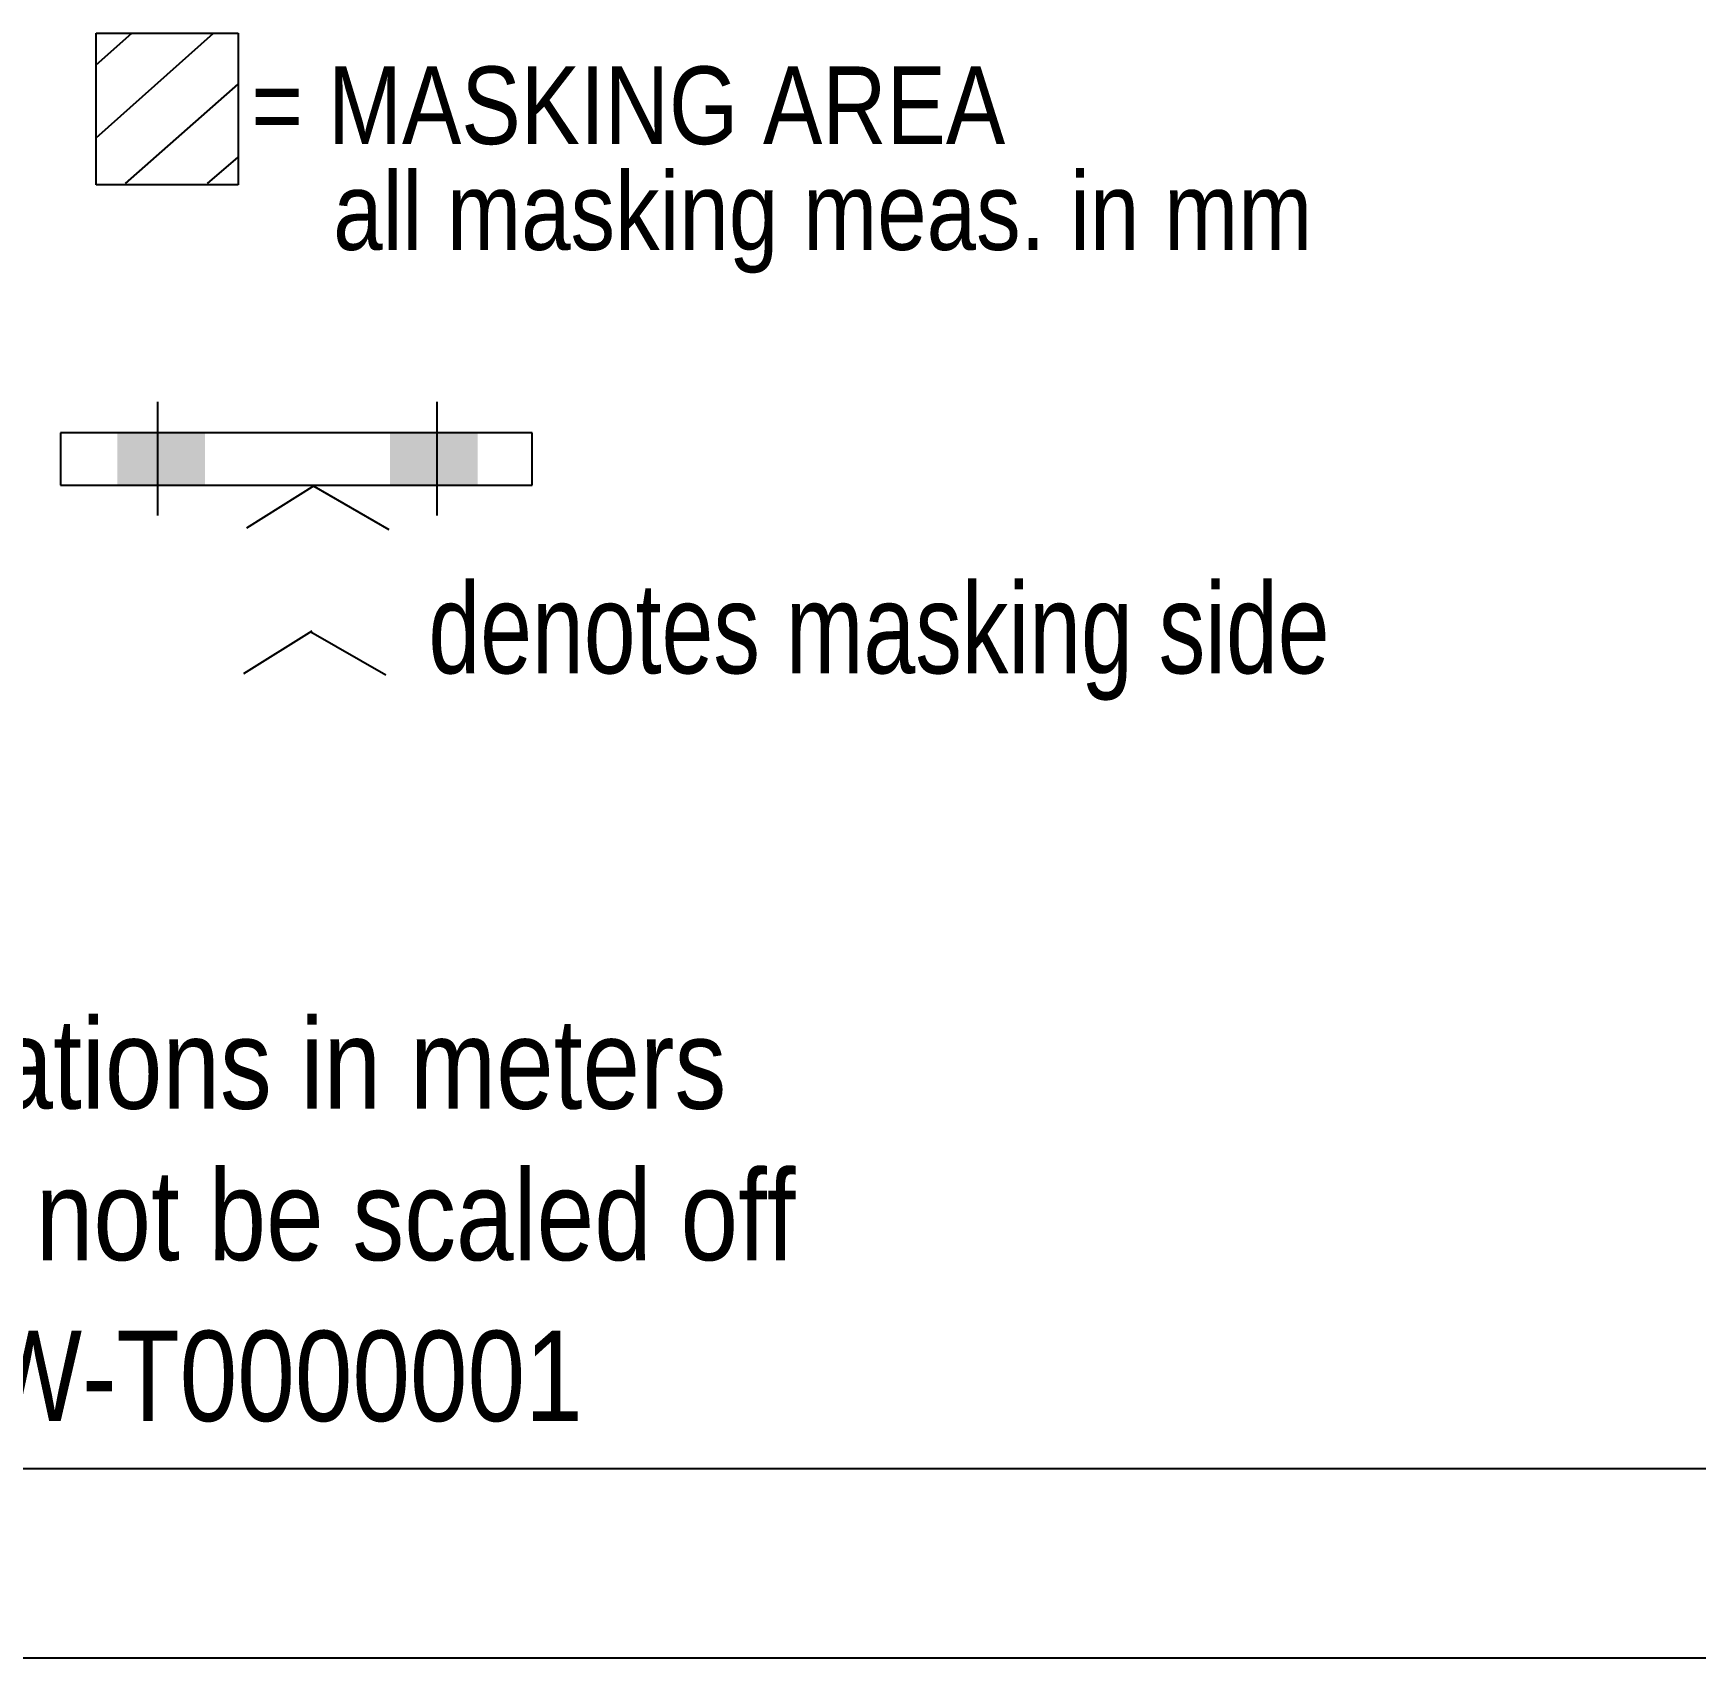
# Model space of a CAD drawing. Header units: millimetres. Extents: x -232 to 609, y -265 to 329.
# Drawn here: x 370.34 to 414.23, y -265.1 to -222.2 of the extents above; entities that cross this region are included whole.
import ezdxf

# ---------------------------------------------------------------- set-up
doc = ezdxf.new("R2010")
doc.units = ezdxf.units.MM
doc.styles.add('Arial Narrow', font='ARIALN.TTF', dxfattribs={"height": 0.2})

# ---------------------------------------------------------------- blocks, each defined once
blk = doc.blocks.new('Unknown-43780186-1158')
at = {"color": 5, "linetype": 'Continuous'}
for p, q in [((-226.73, -260.101), (604.27, -260.101)), ((-231.73, -265.101), (609.27, -265.101))]:
    blk.add_line(p, q, dxfattribs=at)
blk = doc.blocks.new('0_TCM_4503_AIVD_AD_NOTE_BLOCK-43780186-28090')
at = {"linetype": 'Continuous'}
for points in [[(372.561, -234.128), (374.874, -234.128), (374.874, -232.749), (372.561, -232.749)], [(379.757, -234.128), (382.07, -234.128), (382.07, -232.749), (379.757, -232.749)]]:
    blk.add_hatch(color=7, dxfattribs=at).paths.add_polyline_path(points)
at = {"color": 7, "linetype": 'Continuous'}
for p, q in [((372, -224.961), (375.097, -222.196)), ((372, -226.198), (372, -222.196)), ((372, -223.033), (372.938, -222.196)), ((372, -222.196), (375.749, -222.196)), ((375.749, -222.196), (375.749, -226.198)), ((372.775, -226.162), (375.749, -223.542)), ((374.934, -226.162), (375.749, -225.471)), ((375.749, -226.198), (372, -226.198)), ((373.619, -231.93), (373.619, -234.933)), ((380.997, -231.93), (380.997, -234.933)), ((383.514, -232.749), (371.055, -232.749)), ((371.055, -232.749), (371.055, -234.129)), ((383.514, -234.129), (383.514, -232.749)), ((371.055, -234.129), (383.514, -234.129)), ((377.767, -234.142), (375.967, -235.271)), ((377.744, -234.156), (379.724, -235.3)), ((377.692, -237.988), (375.892, -239.117)), ((377.669, -238.002), (379.649, -239.145))]:
    blk.add_line(p, q, dxfattribs=at)
at = {"color": 7, "linetype": 'Continuous', "style": 'Arial Narrow'}
for s, height, p in [('= MASKING AREA', 2.05103, (376.091, -225.124)), ('all masking meas. in mm', 2.05103, (378.257, -227.918)), ('5. All dimensions and coordinates are in millimeters, elevations in meters', 2.38607, (300.52, -250.601)), ('6. Only written dimension shall be followed, drawing shall not be scaled off', 2.38607, (300.52, -254.601)), ('7. Seal welds to be provided as per document 4503-XI-SW-T0000001', 2.38607, (300.52, -258.851))]:
    blk.add_text(s, height=height, dxfattribs=at).set_placement(p)
at = {"color": 7, "linetype": 'Continuous', "style": 'Arial Narrow', "width": 0.9}
blk.add_text('denotes masking side', height=2.38607, dxfattribs=at).set_placement((380.77, -239.101))

msp = doc.modelspace()

# ---------------------------------------------------------------- block references
for name in ['Unknown-43780186-1158', '0_TCM_4503_AIVD_AD_NOTE_BLOCK-43780186-28090']:
    msp.add_blockref(name, (0, 0))

doc.saveas('drawing.dxf')
